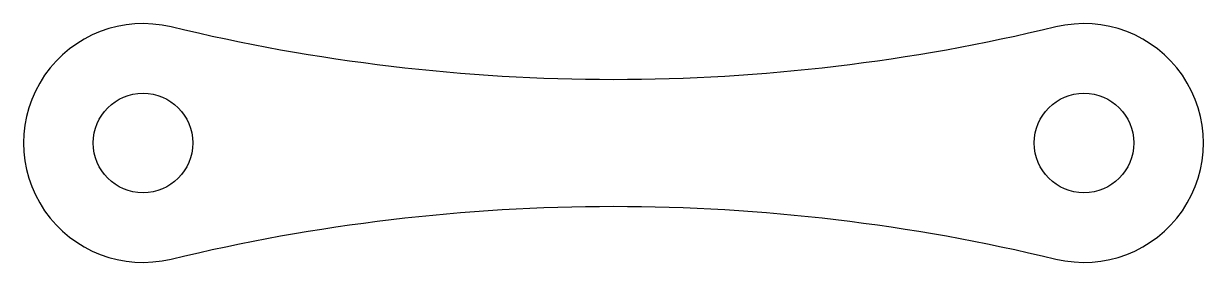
# Model space of a CAD drawing. Header units: millimetres. Extents: x -44.4 to 5, y -5 to 5.
import ezdxf

# ---------------------------------------------------------------- set-up
doc = ezdxf.new("R2010")
doc.units = ezdxf.units.MM

msp = doc.modelspace()

# ---------------------------------------------------------------- linework, layer by layer
msp.add_lwpolyline([(-38.225, 4.86, 1.270695), (-38.225, -4.86, -0.119212), (-1.175, -4.86, 1.270695), (-1.175, 4.86, -0.119212)], format="xyb", close=True)
for centre in [(-39.4, 0), (0, 0)]:
    msp.add_circle(centre, 2.083)

doc.saveas('drawing.dxf')
